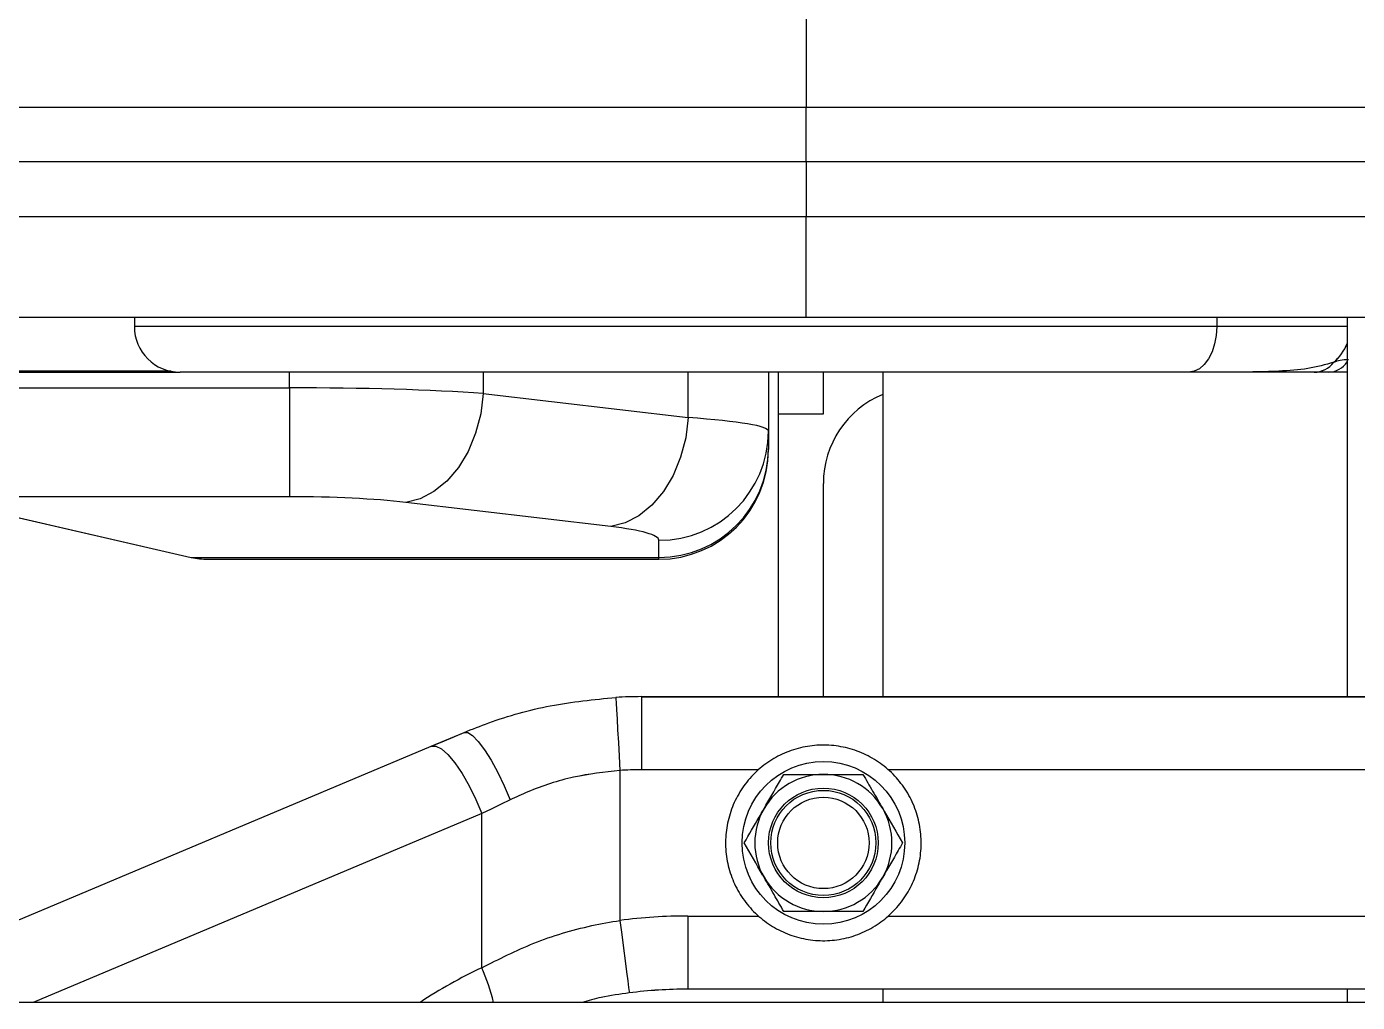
# Model space of a CAD drawing. Header units: inches. Extents: x -1851 to 6314, y -1304 to 4687.
# Drawn here: x -17.37 to -11.64, y 2433.68 to 2437.88 of the extents above; entities that cross this region are included whole.
import ezdxf

# ---------------------------------------------------------------- set-up
doc = ezdxf.new("R2010")
doc.units = ezdxf.units.IN
doc.header["$MEASUREMENT"] = 0

# ---------------------------------------------------------------- blocks, each defined once
blk = doc.blocks.new('2.4.20_7-7_Mid Plan View')
at = {"color": 7, "linetype": 'Continuous', "lineweight": 25}
for p, q in [((-9.162515842437738, -1.149999972432852), (-9.162515842437738, 1.149999979883432)), ((-9.093566143035876, 0.183755774050951), (-9.093566143035876, 0.1403801031410694)), ((-9.087566577911364, 0.07188011333346367), (-9.087566577911364, 0.1743337400257587)), ((-9.076565944671618, 0.07188011333346367), (-9.076565944671618, 0.1743337400257587)), ((-9.064566814422594, 0.1743337400257587), (-9.064566814422594, 0.07188011333346367)), ((-9.095273220062243, 0.1710000075399876), (-9.095273220062243, 0.128426406532526)), ((-9.107190334320055, 0.1681241132318974), (-9.113826953887926, 0.1391497291624546)), ((-9.107190334320055, 0.128426406532526), (-9.107190334320055, 0.1681241132318974)), ((-9.070566379547106, 0.07188011333346367), (-9.070566379547106, 0.1683944053947926)), ((-9.155654155731188, 0.1632003970444202), (-9.13449307632445, 0.1128998436033726)), ((-9.087566577911364, 0.145380113273859), (-9.088566028594958, 0.145380113273859)), ((-9.093566143035876, 0.03002115339040756), (-9.093566143035876, 0.1403801031410694)), ((-9.113826953887926, 0.1391497291624546), (-9.113826953887926, 0.08800000324845314)), ((-9.114031993865954, 0.1373486258089542), (-9.114031993865954, 0.08800000324845314)), ((-9.095273220062243, 0.128426406532526), (-9.107190334320055, 0.128426406532526)), ((-9.110449993133532, 0.09327207878232002), (-9.107811176300036, 0.1156984828412533)), ((-9.13449307632445, 0.1128998436033726), (-9.132978641509997, 0.10929961130023)), ((-9.158721172332758, 0.107378538697958), (-9.141866886138903, 0.107378538697958)), ((-9.095893108367907, 0.1072132028639317), (-9.098531925201403, 0.0847867988049984)), ((-9.137131893157946, 0.09225906804203987), (-9.153545581817614, 0.09225906804203987)), ((-9.129066669464098, 0.08991097286343575), (-9.137066089630114, 0.08991097286343575)), ((-9.129066669464098, 0.08991097286343575), (-9.129066669464098, -0.08991097286343575)), ((-9.114031993865954, 0.08800000324845314), (-9.113826953887926, 0.08800000324845314)), ((-9.113826953887926, 0.08800000324845314), (-9.11194726181029, 0.08800000324845314)), ((-9.1610662574768, -0.08481781557202339), (-9.1610662574768, 0.08481782302260399)), ((-9.153065883636462, 0.08481782302260399), (-9.1610662574768, 0.08481782302260399)), ((-9.101908885955798, 0.07600000128149986), (-9.102031909942614, 0.07600000128149986)), ((-9.10002919387816, 0.07600000128149986), (-9.101908885955798, 0.07600000128149986)), ((-9.093566143035876, 0.07600000128149986), (-9.10002919387816, 0.07600000128149986)), ((-9.093566143035876, 0.07493000105023384), (-9.129066669464098, 0.07493000105023384)), ((-9.087566577911364, 0.07188011333346367), (-9.076565944671618, 0.07188011333346367)), ((-9.087566577911364, -0.07188010588288307), (-9.087566577911364, 0.07188011333346367)), ((-9.076565944671618, -0.07188010588288307), (-9.076565944671618, 0.07188011333346367)), ((-9.070566379547106, 0.07188011333346367), (-9.076565944671618, 0.07188011333346367)), ((-9.070566379547106, -0.07188010588288307), (-9.070566379547106, 0.07188011333346367)), ((-9.070566379547106, 0.07188011333346367), (-9.064566814422594, 0.07188011333346367)), ((-9.064566814422594, 0.07188011333346367), (-9.064566814422594, -0.07188010588288307)), ((-9.053566181182848, 0.07188011333346367), (-9.064566814422594, 0.07188011333346367)), ((-9.129066669464098, 0.07000240311026573), (-9.10573216629027, 0.07000240311026573)), ((-9.1610662574768, 0.06349999830126762), (-9.162515842437738, 0.06349999830126762)), ((-9.093566143035876, 0.06349999830126762), (-9.129066669464098, 0.06349999830126762)), ((-9.093566143035876, 0.01473612803965807), (-9.093566143035876, 0.01628237031400204)), ((-9.093566143035876, 0.01270000170916319), (-9.093566143035876, 0.01473612803965807)), ((-9.092483722686755, 0.01415961422026157), (-9.092486583709704, 0.01416824385523796)), ((-9.1610662574768, 0.01270000170916319), (-9.162515842437738, 0.01270000170916319)), ((-9.087566577911364, 0.01270000170916319), (-9.129066669464098, 0.01270000170916319))]:
    blk.add_line(p, q, dxfattribs=at)
at = {"color": 8, "linetype": 'Continuous', "lineweight": 25}
for p, q in [((-9.093468868255602, 0.1413606889545918), (-9.093468868255602, 0.1834765858948231)), ((-9.141866886138903, 0.107378538697958), (-9.162515842437738, 0.1564603187143803)), ((-9.088566028594958, 0.02696575410664082), (-9.088566028594958, 0.145380113273859)), ((-9.095273220062243, 0.128426406532526), (-9.093566143035876, 0.128426406532526)), ((-9.093566143035876, 0.1072132028639317), (-9.095893108367907, 0.1072132028639317)), ((-9.137066089630114, 0.07710563018918037), (-9.137066089630114, 0.08991097286343575)), ((-9.153065883636462, 0.08481782302260399), (-9.153065883636462, 0.07710563018918037)), ((-9.098531925201403, 0.0847867988049984), (-9.093566143035876, 0.0847867988049984)), ((-9.153065883636462, 0.06289437040686607), (-9.153065883636462, -0.06289437040686607)), ((-9.137066089630114, -0.06289437040686607), (-9.137066089630114, 0.06289437040686607)), ((-9.087566577911364, 0.02696575410664082), (-9.088566028594958, 0.02696575410664082)), ((-9.088566028594958, 0.01270000170916319), (-9.088566028594958, 0.02696575410664082))]:
    blk.add_line(p, q, dxfattribs=at)
at = {"color": 7, "linetype": 'Continuous', "lineweight": 25, "flags": 128}
for points in [[(-9.095893108367907, 0.1072132028639317), (-9.098104679107653, 0.1074896864593029), (-9.100239955902087, 0.1080493740737438), (-9.102225505828844, 0.1088729463517666), (-9.103992664337145, 0.1099320016801357), (-9.105479442596423, 0.1111899949610233), (-9.106636249542223, 0.1126035340130329), (-9.107423030853258, 0.114123847335577), (-9.107811176300036, 0.1156984828412533)], [(-9.13449307632445, 0.1128998436033726), (-9.134474002838122, 0.1123974733054638), (-9.134783946990954, 0.1117797382175922), (-9.135407649993883, 0.1110740564763546), (-9.136317455291735, 0.1103117354214191), (-9.137474262237536, 0.1095266081392765), (-9.138825618743883, 0.1087535060942173), (-9.140311443328844, 0.1080267317593098), (-9.141866886138903, 0.107378538697958)], [(-9.132978641509997, 0.10929961130023), (-9.132994853973376, 0.1088939271867275), (-9.133328639984118, 0.1083719842135906), (-9.13396474075316, 0.1077562905848026), (-9.134877407073962, 0.1070733778178692), (-9.136024677276598, 0.1063527055084705), (-9.137359821319567, 0.1056253425776958), (-9.138822757720934, 0.104922641068697), (-9.14035245132445, 0.104274895042181)], [(-9.14035245132445, 0.104274895042181), (-9.140860759735094, 0.1053156442940235), (-9.141365253448473, 0.1063503511250019), (-9.141866886138903, 0.107378538697958)], [(-9.098531925201403, 0.0847867988049984), (-9.100743495941149, 0.08506328240036964), (-9.102878772735583, 0.08562296256422997), (-9.10486432266234, 0.08644654229283333), (-9.106631481170641, 0.08750559762120247), (-9.108118259429919, 0.08876359090209007), (-9.10927506637572, 0.09017712995409966), (-9.110061847686755, 0.09169744327664375), (-9.110449993133532, 0.09327207878232002)], [(-9.153545581817614, 0.09225906804203987), (-9.155093395233141, 0.09205882623791695), (-9.156582080841051, 0.09186628833413124), (-9.15795346450805, 0.0916888378560543), (-9.159156047821039, 0.09153330698609352), (-9.160142147064203, 0.09140566363930702), (-9.16087552261352, 0.09131081774830818), (-9.161327564239496, 0.0912524051964283), (-9.161479198455805, 0.09123268350958824)], [(-9.129144870758044, 0.09270631894469261), (-9.129298412322985, 0.09269772842526436), (-9.129752361297594, 0.09267227724194527), (-9.130490505218493, 0.09263094142079353), (-9.131484233856188, 0.0925753228366375), (-9.132694446563708, 0.09250754490494728), (-9.134075366973864, 0.0924302227795124), (-9.135573589324938, 0.09234632179141045), (-9.137131893157946, 0.09225906804203987)], [(-9.088566028594958, 0.02696575410664082), (-9.089541637420641, 0.02702446281909943), (-9.090480052947985, 0.02719833329319954), (-9.091344081878649, 0.02748068235814571), (-9.092102252960192, 0.02786066010594368), (-9.092724048614489, 0.02832366526126862), (-9.09318562698363, 0.02885190211236477), (-9.093469821929919, 0.02942507527768612), (-9.093566143035876, 0.03002115339040756)]]:
    blk.add_lwpolyline(points, dxfattribs=at)
at = {"color": 7, "linetype": 'Continuous', "lineweight": 25}
for radius in [0.008899999999999655, 0.006000000000000565, 0.005749999999997878, 0.005000000000000563]:
    blk.add_circle((-9.14506634621716, 0.07000000143648322), radius, dxfattribs=at)
for centre, radius, start, end in [((-9.08856634621716, 0.1403801099505699), 0.005000000000003973, 90, 180), ((-9.211066346217162, 0.08481781989948445), 0.05800000000000176, 0, 7.371212211956043), ((-9.179066346217166, 0.08991097366819645), 0.04200000000000065, 0, 3.204902050822581), ((-9.179066346217166, 0.08991097366819645), 0.05000000000000233, 0, 3.204902050822581), ((-9.211066346217162, 0.08481781989948445), 0.05000000000000052, 0, 7.371212211956043), ((-9.102032054481871, 0.08800000143645548), 0.01200000000000272, 180, 270), ((-9.10186548449703, 0.08796145405042921), 0.01196153150855239, 179.815348881368, 269.7921063981628), ((-9.09998724640116, 0.08796000999620901), 0.01196008227592441, 179.8084086062354, 269.79904667331), ((-9.14506634621716, 0.07000000143648322), 0.0106999999999985, 99.37499999998984, 110.625000000002), ((-9.14506634621716, 0.07000000143648322), 0.01070000000000227, 88.12499999999908, 99.37499999998984), ((-9.14506634621716, 0.07000000143648322), 0.01070000000000227, 76.8749999999935, 88.12499999999908), ((-9.14506634621716, 0.07000000143648322), 0.01069999999999923, 65.62499999998042, 76.8749999999935), ((-9.14506634621716, 0.07000000143648322), 0.01070000000000189, 121.8749999999875, 133.1249999999955), ((-9.14506634621716, 0.07000000143648322), 0.01070000000000189, 110.625000000002, 121.8749999999875), ((-9.14506634621716, 0.07000000143648322), 0.01069999999999959, 54.37499999999593, 65.62499999998042), ((-9.14506634621716, 0.07000000143648322), 0.01070000000000111, 43.1250000000015, 54.37499999999593), ((-9.14506634621716, 0.07000000143648322), 0.01069999999999994, 133.1249999999955, 144.3750000000033), ((-9.14506634621716, 0.07000000143648322), 0.007499999999999754, 60.00000000001118, 119.9999999999888), ((-9.14506634621716, 0.07000000143648322), 0.01070000000000134, 31.8750000000023, 43.1250000000015), ((-9.14506634621716, 0.07000000143648322), 0.01070000000000008, 144.3750000000033, 155.6249999999956), ((-9.14506634621716, 0.07000000143648322), 0.007499999999999992, 119.9999999999888, 180), ((-9.14506634621716, 0.07000000143648322), 0.007500000000003402, 0, 60.00000000001118), ((-9.14506634621716, 0.07000000143648322), 0.01070000000000008, 155.6249999999956, 166.8749999999881), ((-9.14506634621716, 0.07000000143648322), 0.01070000000000134, 20.62500000000945, 31.8750000000023), ((-9.14506634621716, 0.07000000143648322), 0.01069999999999911, 9.37500000001131, 20.62500000000945), ((-9.14506634621716, 0.07000000143648322), 0.01069999999999938, 166.8749999999881, 178.124999999997), ((-9.14506634621716, 0.07000000143648322), 0.01070000000000057, 358.124999999997, 9.37500000001131), ((-9.14506634621716, 0.07000000143648322), 0.01069999999999886, 178.124999999997, 189.3749999999965), ((-9.14506634621716, 0.07000000143648322), 0.007499999999999992, 180, 240.0000000000111), ((-9.14506634621716, 0.07000000143648322), 0.007500000000003402, 299.9999999999888, 0), ((-9.105732054481773, 0.05946140143646517), 0.01054100000000288, 22.52785427867457, 90), ((-9.14506634621716, 0.07000000143648322), 0.01070000000000192, 346.8750000000023, 358.124999999997), ((-9.14506634621716, 0.07000000143648322), 0.0106999999999985, 189.3749999999965, 200.6249999999938), ((-9.14506634621716, 0.07000000143648322), 0.01070000000000192, 335.6249999999964, 346.8750000000023), ((-9.14506634621716, 0.07000000143648322), 0.01069999999999989, 200.6249999999938, 211.8750000000032), ((-9.14506634621716, 0.07000000143648322), 0.01070000000000164, 324.3749999999872, 335.6249999999964), ((-9.14506634621716, 0.07000000143648322), 0.01069999999999989, 211.8750000000032, 223.1249999999957), ((-9.14506634621716, 0.07000000143648322), 0.01069999999999877, 223.1249999999957, 234.3750000000088), ((-9.14506634621716, 0.07000000143648322), 0.007499999999999754, 240.0000000000111, 299.9999999999888), ((-9.14506634621716, 0.07000000143648322), 0.01070000000000243, 313.1249999999882, 324.3749999999872), ((-9.14506634621716, 0.07000000143648322), 0.01070000000000093, 234.3750000000088, 245.6250000000063), ((-9.14506634621716, 0.07000000143648322), 0.01070000000000243, 301.8750000000076, 313.1249999999882), ((-9.14506634621716, 0.07000000143648322), 0.01070000000000093, 245.6250000000063, 256.8750000000036), ((-9.14506634621716, 0.07000000143648322), 0.01070000000000215, 279.3749999999969, 290.6250000000056), ((-9.14506634621716, 0.07000000143648322), 0.01070000000000071, 290.6250000000056, 301.8750000000076), ((-9.14506634621716, 0.07000000143648322), 0.01069999999999881, 256.8750000000036, 268.1250000000092), ((-9.14506634621716, 0.07000000143648322), 0.01070000000000215, 268.1250000000092, 279.3749999999969), ((-9.090887052427956, 0.01631762971260287), 0.002679246141204405, 180.6173693927648, 233.3440919958136), ((-9.090886494755178, 0.01631140907394979), 0.002679805619414707, 180.6208774767031, 233.4143489787159)]:
    blk.add_arc(centre, radius, start, end, dxfattribs=at)
at = {"color": 8, "linetype": 'Continuous', "lineweight": 25}
for centre, radius, start, end in [((-9.211066346217162, 0.08239870354512391), 0.05800000000000094, 25.51115838970057, 33.16642378416311), ((-9.167500802235235, 0.1269663349432335), 0.02146540619160795, 283.4285299491359, 294.1428472533127), ((-9.091064977812717, 0.01479714326563908), 0.002501909337156455, 181.3974373519795, 236.9522573559043), ((-9.088662055518252, 0.0173765419445715), 0.004992012872299346, 219.9924201371871, 249.5216613804707), ((-9.088662147700486, 0.01737072528479189), 0.004991559840813704, 220.0389436381912, 249.3454688879477)]:
    blk.add_arc(centre, radius, start, end, dxfattribs=at)
at = {"color": 7, "linetype": 'Continuous', "lineweight": 25}
for centre, major_axis, ratio, start_param, end_param in [((-9.08403205448187, 0.1373486252896896), (0.02999999999999656, 0), 0.5137614678898801, 3.024467733893465, 3.141592653589793), ((-9.109308642903688, 0.1284264083076607), (0, 0.01800000000000066), 0.1176634578614684, 3.926990816987552, 4.712388980384691), ((-9.097390858332435, 0.1284264083076607), (0, 0.02999999999999997), 0.07059807471688373, 3.926990816986486, 4.712388980384691), ((-9.111947411483559, 0.1060000014364846), (0, 0.01800000000000066), 0.1176634578614684, 3.141592653589792, 3.926990816986414), ((-9.100029626912306, 0.1060000014364846), (0, 0.02999999999999997), 0.07059807471682689, 3.141592653589791, 3.92699081698681)]:
    blk.add_ellipse(centre, major_axis=major_axis, ratio=ratio, start_param=start_param, end_param=end_param, dxfattribs=at)
for points, knots in [([(-9.132978641509997, 0.10929961130023), (-9.132622652697481, 0.1084074384393432), (-9.131410731241868, 0.1053701423384155), (-9.129850891085706, 0.0998535323468559), (-9.129382274615, 0.09510961522619255), (-9.129144870758044, 0.09270631894469261)], [0, 0, 0, 0, 0.1702665490060312, 0.5796521594505947, 1, 1, 1, 1]), ([(-9.158721172332758, 0.107378538697958), (-9.157778769760395, 0.105507761096078), (-9.155865476182054, 0.1017096530717652), (-9.154282052010121, 0.0965068337374646), (-9.15372408442133, 0.09328862394843895), (-9.153545581817614, 0.09225906804203987)], [0, 0, 0, 0, 0.3976371209842992, 0.8072946449898859, 1, 1, 1, 1]), ([(-9.137131893157946, 0.09225906804203987), (-9.13732553971479, 0.09395916494051448), (-9.137719952704398, 0.09742186684081844), (-9.139028281797504, 0.1014137555366403), (-9.140053923712362, 0.1036298649859475), (-9.14035245132445, 0.104274895042181)], [0, 0, 0, 0, 0.4061032984085962, 0.8271379498200944, 1, 1, 1, 1]), ([(-9.161479198455805, 0.09123268350958824), (-9.161617064461392, 0.09226800735646634), (-9.16185048216651, 0.09402088991336655), (-9.162322583417858, 0.09569946147138353), (-9.162515842437738, 0.09638660028576851)], [0, 0, 0, 0, 0.5906407379034817, 0.9999999999999999, 0.9999999999999999, 0.9999999999999999, 0.9999999999999999]), ([(-9.148816310882555, 0.07649518921971321), (-9.148727258197422, 0.07654652838530751), (-9.147460486532612, 0.0772768264126853), (-9.146219867924852, 0.07799373901639228), (-9.145066463470446, 0.0786602534353733)], [0, 0, 0, 0, 0.07029892411302537, 0.9999999999999999, 0.9999999999999999, 0.9999999999999999, 0.9999999999999999]), ([(-9.145066463470446, 0.0786602534353733), (-9.144131328324523, 0.07812054202904051), (-9.142894736387472, 0.07740684542986287), (-9.141625926863458, 0.07667387338665321), (-9.141316616058337, 0.07649518921971321)], [0, 0, 0, 0, 0.7562196694904899, 1, 1, 1, 1]), ([(-9.152566158294665, 0.07433012500405312), (-9.151957311742006, 0.07468176879402222), (-9.150728283813148, 0.07539160288445146), (-9.149457541704894, 0.07612507227821652), (-9.148816310882555, 0.07649518921971321)], [0, 0, 0, 0, 0.4953887038367636, 1, 1, 1, 1]), ([(-9.141316616058337, 0.07649518921971321), (-9.140334232894372, 0.07592797216187819), (-9.139064546425725, 0.07519486938736009), (-9.137843145866615, 0.07448969183184317), (-9.137566768646227, 0.07433012500405312)], [0, 0, 0, 0, 0.7737210628181763, 1, 1, 1, 1]), ([(-9.152566158294665, 0.07000000402331352), (-9.152566158294665, 0.07010268398957464), (-9.152566158294672, 0.07156492844640638), (-9.152566158294672, 0.07299783670271154), (-9.152566158294665, 0.07433012500405312)], [0, 0, 0, 0, 0.07022079364668118, 1, 1, 1, 1]), ([(-9.137566768646227, 0.07433012500405312), (-9.137566768646227, 0.07362689692470781), (-9.137566768646227, 0.0722075573490315), (-9.137566768646227, 0.07074029460454767), (-9.137566768646227, 0.07000000402331352)], [0, 0, 0, 0, 0.4954614747552007, 1, 1, 1, 1]), ([(-9.152566158294665, 0.06566987559199333), (-9.152566158294665, 0.06637310367381133), (-9.152566158294665, 0.06779244565353792), (-9.152566158294665, 0.06925971093386352), (-9.152566158294665, 0.07000000402331352)], [0, 0, 0, 0, 0.495460637294494, 1, 1, 1, 1]), ([(-9.137566768646227, 0.07000000402331352), (-9.137566768646227, 0.0698973240573082), (-9.137566768646234, 0.06843507715299779), (-9.137566768646234, 0.0670021663913758), (-9.137566768646227, 0.06566987559199333)], [0, 0, 0, 0, 0.07022067593795363, 1, 1, 1, 1]), ([(-9.148816310882555, 0.06350481137633324), (-9.14912595377039, 0.06368347413646802), (-9.150395151046876, 0.06441579610313397), (-9.151631464867396, 0.06512995115983244), (-9.152566158294665, 0.06566987559199333)], [0, 0, 0, 0, 0.2439675010099768, 0.9999999999999999, 0.9999999999999999, 0.9999999999999999, 0.9999999999999999]), ([(-9.137566768646227, 0.06566987559199333), (-9.138175615723124, 0.06531823520202806), (-9.139404646783905, 0.06460840677732449), (-9.140675385756271, 0.06387493176569592), (-9.141316616058337, 0.06350481137633324)], [0, 0, 0, 0, 0.4953878679938091, 1, 1, 1, 1]), ([(-9.145066463470446, 0.06133974716067314), (-9.145342840768247, 0.06149931260981134), (-9.146564243898116, 0.0622044853593593), (-9.147833928578205, 0.06293759145000877), (-9.148816310882555, 0.06350481137633324)], [0, 0, 0, 0, 0.2262785242967034, 0.9999999999999999, 0.9999999999999999, 0.9999999999999999, 0.9999999999999999]), ([(-9.141316616058337, 0.06350481137633324), (-9.141405347609794, 0.06345346715531264), (-9.142670938395977, 0.06272113720086736), (-9.143912214342823, 0.06200534998228591), (-9.145066463470446, 0.06133974716067314)], [0, 0, 0, 0, 0.07011077547901916, 1, 1, 1, 1]), ([(-9.092486583709704, 0.01416824385523796), (-9.092741922442126, 0.01508733018559383), (-9.093255963931295, 0.01693761158026064), (-9.093499489854164, 0.02048511479623016), (-9.09357469027653, 0.02476255886264767), (-9.093569001739848, 0.02826236763760903), (-9.093566143035876, 0.03002115339040756)], [0, 0, 0, 0, 0.2119843694069155, 0.4267615801947123, 0.711926099244143, 1, 1, 1, 1]), ([(-9.093566143035876, 0.01628876104950905), (-9.093566143035876, 0.01664448887223102), (-9.093566143035876, 0.01770695879548612), (-9.093566143035876, 0.0195311480880207), (-9.093566143035876, 0.02164387114740407), (-9.093566143035876, 0.02329281129311767), (-9.093566143035869, 0.02455219881733228), (-9.093566143035876, 0.02557241888317208), (-9.093566143035876, 0.02639422426420879), (-9.093566143035876, 0.02712214393554291), (-9.093566143035876, 0.02770276186481624), (-9.093566143035876, 0.02816414493997854), (-9.093566143035876, 0.02854432205134572), (-9.093566143035876, 0.02895307857158969), (-9.093566143035876, 0.02928269543511419), (-9.093566143035876, 0.02957607457381073), (-9.093566143035876, 0.0297727477448575), (-9.093566143035876, 0.02992166289195097), (-9.093566143035876, 0.03002115339040756)], [0, 0, 0, 0, 0.1149251577099247, 0.3432526659312513, 0.4917156051741997, 0.6032327118532559, 0.68951153052929, 0.7397803402051286, 0.7962021324550386, 0.8403873490243781, 0.8698812592847006, 0.8981042146460352, 0.9202096432870333, 0.9348893057081883, 0.9673877284798613, 0.9755108415703092, 0.9836387457802866, 1, 1, 1, 1]), ([(-9.092200481414782, 0.01255736965686083), (-9.092213995829379, 0.0128557577901347), (-9.092237713278156, 0.0133794212619307), (-9.092409724848697, 0.01392493786167392), (-9.092483722686755, 0.01415961422026157)], [0, 0, 0, 0, 0.5698089504762485, 1, 1, 1, 1])]:
    blk.add_open_spline(points, degree=3, knots=knots, dxfattribs=at)
blk = doc.blocks.new('2.4.20_9_Plan View')
at = {"color": 7, "linetype": 'Continuous', "lineweight": 25}
for p, q in [((34.0797968378448, -9.237055564881302e-14), (34.0797968378448, 7.545931843557263)), ((34.30600820520395, 4.375839203293921), (34.30600820520395, 4.233530567145941)), ((34.32569338287348, 4.00879306058556), (34.32569338287348, 4.344927017182705)), ((34.36178313600534, 4.00879306058556), (34.36178313600534, 4.344927017182705)), ((34.40115192691798, 4.344927017182705), (34.40115192691798, 4.00879306058556)), ((34.30040912303919, 4.333989574294087), (34.30040912303919, 4.194312401164765)), ((34.26130941347117, 4.324554225212331), (34.23953729095453, 4.229493906981943)), ((34.26130941347117, 4.194312401164765), (34.26130941347117, 4.324554225212331)), ((34.38146831367487, 4.00879306058556), (34.38146831367487, 4.325441010552048)), ((34.10230893405908, 4.308400300195814), (34.17173348539346, 4.143372232444285)), ((34.32569338287348, 4.249934800390001), (34.3224127806663, 4.249934800390001)), ((34.30600820520395, 3.871460510445978), (34.30600820520395, 4.233530567145941)), ((34.23953729095453, 4.229493906981943), (34.23953729095453, 4.061679840214254)), ((34.2388630231666, 4.223584775055649), (34.2388630231666, 4.061679840214254)), ((34.30040912303919, 4.194312401164765), (34.26130941347117, 4.194312401164765)), ((34.25061655887598, 4.07897667650878), (34.25927409469598, 4.152554120001497)), ((34.09224497888559, 4.125257714458407), (34.14754119520181, 4.125257714458407)), ((34.298373804264, 4.124715274040696), (34.28971626844402, 4.051137830547987)), ((34.16307594957345, 4.075653150351641), (34.10922526327127, 4.075653150351641)), ((34.18953822250363, 4.067949425765867), (34.1632918404197, 4.067949425765867)), ((34.18953822250363, 4.067949425765867), (34.18953822250363, 3.477982393347318)), ((34.2388630231666, 4.061679840214254), (34.23953729095453, 4.061679840214254)), ((34.23953729095453, 4.061679840214254), (34.2457026954841, 4.061679840214254)), ((34.1107975118255, 4.051239616042075), (34.08455112974161, 4.051239616042075)), ((34.08455112974161, 3.49469222751528), (34.08455112974161, 4.051239616042075)), ((34.27863856494898, 4.022309753760993), (34.27823337850565, 4.022309753760993)), ((34.28480396947855, 4.022309753760993), (34.27863856494898, 4.022309753760993)), ((34.30600820520395, 4.022309753760993), (34.28480396947855, 4.022309753760993)), ((34.29100692024227, 4.018799254202243), (34.29100692024227, 4.00263259377688)), ((34.30600820520395, 4.018799254202243), (34.29100692024227, 4.018799254202243)), ((34.32569338287348, 4.00879306058556), (34.36178313600534, 4.00879306058556)), ((34.32569338287348, 3.537138782971795), (34.32569338287348, 4.00879306058556)), ((34.36178313600534, 3.537138782971795), (34.36178313600534, 4.00879306058556)), ((34.38146831367487, 4.00879306058556), (34.36178313600534, 4.00879306058556)), ((34.38146831367487, 4.00879306058556), (34.40115192691798, 4.00879306058556)), ((34.38146831367487, 3.537138782971795), (34.38146831367487, 4.00879306058556)), ((34.43724168004984, 4.00879306058556), (34.40115192691798, 4.00879306058556)), ((34.40115192691798, 4.00879306058556), (34.40115192691798, 3.537138782971795)), ((34.29100692024227, 4.00263259377688), (34.30600820520395, 4.00263259377688)), ((34.08455112974161, 3.981299243983329), (34.0797968378448, 3.981299243983329)), ((34.30600820520395, 3.981299243983329), (34.18953822250363, 3.981299243983329)), ((34.30600820520395, 3.821312787874227), (34.30600820520395, 3.826385761377587)), ((34.30600820520395, 3.814632583164084), (34.30600820520395, 3.821312787874227)), ((34.30956101760859, 3.819421338274999), (34.30955163105006, 3.819449650726618)), ((34.08455112974161, 3.814632583164084), (34.0797968378448, 3.814632583164084)), ((34.32569338287348, 3.814632583164084), (34.18953822250363, 3.814632583164084))]:
    blk.add_line(p, q, dxfattribs=at)
at = {"color": 8, "linetype": 'Continuous', "lineweight": 25}
for p, q in [((34.30632734819406, 4.236747712306382), (34.30632734819406, 4.374923231623768)), ((34.14754119520181, 4.125257714458407), (34.0797968378448, 4.286287181607484)), ((34.3224127806663, 3.861436234259827), (34.3224127806663, 4.249934800390001)), ((34.30040912303919, 4.194312401164765), (34.30600820520395, 4.194312401164765)), ((34.30600820520395, 4.124715274040696), (34.298373804264, 4.124715274040696)), ((34.1632918404197, 4.025937145306465), (34.1632918404197, 4.067949425765867)), ((34.1107975118255, 4.051239616042075), (34.1107975118255, 4.025937145306465)), ((34.28971626844402, 4.051137830547987), (34.30600820520395, 4.051137830547987)), ((34.1107975118255, 3.979312275762261), (34.1107975118255, 3.566619543350932)), ((34.1632918404197, 3.566619543350932), (34.1632918404197, 3.979312275762261)), ((34.32569338287348, 3.861436234259827), (34.3224127806663, 3.861436234259827)), ((34.3224127806663, 3.814632583164084), (34.3224127806663, 3.861436234259827))]:
    blk.add_line(p, q, dxfattribs=at)
at = {"color": 7, "linetype": 'Continuous', "lineweight": 25, "flags": 128}
for points in [[(34.298373804264, 4.124715274040696), (34.29111799451822, 4.125622372479732), (34.28411249299997, 4.127458617992701), (34.27759822137827, 4.130160626865326), (34.27180202148432, 4.13363521794885), (34.26692257547373, 4.137762492624518), (34.26312727697366, 4.142400088087918), (34.26054753780362, 4.147387992849048), (34.25927409469598, 4.152554120001497)], [(34.17173348539346, 4.143372232444285), (34.17179606245035, 4.141724035876095), (34.17078074970239, 4.139697345890404), (34.16873447994226, 4.137382117006482), (34.16574798990244, 4.134881063596602), (34.1619542558288, 4.132305186604263), (34.15752067134851, 4.129768762490748), (34.15264435419077, 4.127384332181812), (34.14754119520181, 4.125257714458407)], [(34.17173348539346, 4.143372232444285), (34.17337926198954, 4.139459161967636), (34.17503598957059, 4.135521280665692), (34.17670366813654, 4.131560446294841)], [(34.17670366813654, 4.131560446294841), (34.17664891321176, 4.130229461627899), (34.17555381471628, 4.128517050243914), (34.17346686986917, 4.126497057958836), (34.17047412212366, 4.124256530436575), (34.16670854772562, 4.121892119897005), (34.16232971817011, 4.119505758499201), (34.15752849348063, 4.11720030728042), (34.15250981351846, 4.115075156206785)], [(34.15250981351846, 4.115075156206785), (34.15084369937891, 4.118489687982198), (34.14918697179789, 4.121884395541549), (34.14754119520181, 4.125257714458407)], [(34.10922526327127, 4.075653150351641), (34.10414713510508, 4.074996189031005), (34.09926456024164, 4.074364502974746), (34.09476370542521, 4.07378231634825), (34.09081978641504, 4.073272044448849), (34.08758298814767, 4.072853267050981), (34.08517690031046, 4.072542092857958), (34.08369538848871, 4.072350450621244), (34.08319633646005, 4.072285746922191)], [(34.18928165657037, 4.077120509003102), (34.18877791126245, 4.077092324883338), (34.18728701288218, 4.077008823623061), (34.18486528078073, 4.076873207407594), (34.18160658054349, 4.076690731731951), (34.1776345018577, 4.076468363182542), (34.17310392293925, 4.076214681660531), (34.16818849512094, 4.075939415942727), (34.16307594957345, 4.075653150351641)], [(34.28971626844402, 4.051137830547987), (34.28246045869821, 4.052044928987023), (34.27545495717996, 4.053881150055823), (34.26894068555826, 4.056583183372616), (34.26314448566431, 4.060057774456141), (34.25826503965372, 4.064185049131808), (34.25446974115368, 4.068822644595201), (34.25189000198358, 4.073810549356338), (34.25061655887598, 4.07897667650878)], [(34.3224127806663, 3.861436234259827), (34.31921196420663, 3.861628848152009), (34.31613473743433, 3.862199289358259), (34.31329843233102, 3.863125631464492), (34.31081255874631, 3.864372277658582), (34.30877254669184, 3.865891323492377), (34.3072566174888, 3.86762438408293), (34.30632265491479, 3.869504873530637), (34.30600820520395, 3.871460510445978)]]:
    blk.add_lwpolyline(points, dxfattribs=at)
at = {"color": 7, "linetype": 'Continuous', "lineweight": 25}
for radius in [0.02919947599998768, 0.01968503999999906, 0.01886482999998465, 0.01640419999998506]:
    blk.add_circle((34.13704496100783, 4.002624714269466), radius, dxfattribs=at)
for centre, radius, start, end in [((34.32241242100785, 4.233530589486826), 0.01640419999999625, 90, 180), ((33.92050952100786, 4.051239605795622), 0.1902887199999972, 0, 7.37121221195603), ((34.02549640100786, 4.067949428406159), 0.1377952800000133, 0, 3.204902050822587), ((34.02549640100786, 4.067949428406159), 0.1640420000000073, 0, 3.204902050822587), ((33.92050952100786, 4.051239605795622), 0.1640419999999849, 0, 7.37121221195603), ((34.27823358670466, 4.061679834269377), 0.0393700800000089, 180, 270), ((34.27878095819096, 4.061553366463407), 0.03924387103450715, 179.8153488813541, 269.7921063981693), ((34.28494299526221, 4.061550021997483), 0.03924051451555534, 179.8104497460614, 269.7970055334425), ((34.13704496100783, 4.002624714269466), 0.03510498799999327, 99.3749999999734, 110.6249999999945), ((34.13704496100783, 4.002624714269466), 0.03510498800000782, 88.12499999997993, 99.3749999999734), ((34.13704496100783, 4.002624714269466), 0.03510498800000782, 76.87499999996595, 88.12499999997993), ((34.13704496100783, 4.002624714269466), 0.0351049880000005, 65.62499999997277, 76.87499999996595), ((34.13704496100783, 4.002624714269466), 0.03510498799999733, 121.8749999999646, 133.1249999999762), ((34.13704496100783, 4.002624714269466), 0.03510498799999733, 110.6249999999945, 121.8749999999646), ((34.13704496100783, 4.002624714269466), 0.03510498800000843, 54.37499999997231, 65.62499999997277), ((34.13704496100783, 4.002624714269466), 0.03510498799998833, 133.1249999999762, 144.3749999999993), ((34.13704496100783, 4.002624714269466), 0.02460630000001318, 59.99999999995538, 119.9999999999501), ((34.13704496100783, 4.002624714269466), 0.03510498800001179, 43.12499999999574, 54.37499999997231), ((34.13704496100783, 4.002624714269466), 0.0351049879999863, 144.3749999999993, 155.6249999999822), ((34.13704496100783, 4.002624714269466), 0.0246062999999908, 119.9999999999501, 180), ((34.13704496100783, 4.002624714269466), 0.02460630000002235, 0, 59.99999999995538), ((34.13704496100783, 4.002624714269466), 0.03510498800001179, 31.87500000000037, 43.12499999999574), ((34.13704496100783, 4.002624714269466), 0.03510498800001281, 20.62499999999551, 31.87500000000037), ((34.13704496100783, 4.002624714269466), 0.03510498800000885, 155.6249999999822, 166.8749999999881), ((34.13704496100783, 4.002624714269466), 0.03510498800001281, 9.375000000011326, 20.62499999999551), ((34.13704496100783, 4.002624714269466), 0.03510498800000885, 166.8749999999881, 178.124999999997), ((34.13704496100783, 4.002624714269466), 0.03510498800000746, 358.124999999997, 9.375000000011326), ((34.13704496100783, 4.002624714269466), 0.03510498799999509, 178.124999999997, 189.3749999999965), ((34.13704496100783, 4.002624714269466), 0.0246062999999908, 180, 240.0000000000513), ((34.13704496100783, 4.002624714269466), 0.02460630000002235, 300.000000000046, 0), ((34.13704496100783, 4.002624714269466), 0.03510498800000746, 346.8750000000023, 358.124999999997), ((34.13704496100783, 4.002624714269466), 0.03510498799999509, 189.3749999999965, 200.6249999999946), ((34.13704496100783, 4.002624714269466), 0.03510498800000632, 335.6249999999964, 346.8750000000023), ((34.13704496100783, 4.002624714269466), 0.03510498799999014, 200.6249999999946, 211.8750000000175), ((34.13704496100783, 4.002624714269466), 0.03510498799999014, 211.8750000000175, 223.1250000000012), ((34.13704496100783, 4.002624714269466), 0.035104988000011, 324.3750000000022, 335.6249999999964), ((34.13704496100783, 4.002624714269466), 0.02460630000001318, 240.0000000000513, 300.000000000046), ((34.13704496100783, 4.002624714269466), 0.03510498800001179, 313.1249999999927, 324.3750000000022), ((34.13704496100783, 4.002624714269466), 0.03510498799998781, 223.1250000000012, 234.3750000000366), ((34.13704496100783, 4.002624714269466), 0.03510498800001179, 301.8750000000372, 313.1249999999927), ((34.13704496100783, 4.002624714269466), 0.03510498799999151, 234.3750000000366, 245.6250000000472), ((34.13704496100783, 4.002624714269466), 0.03510498799999151, 245.6250000000472, 256.8750000000397), ((34.13704496100783, 4.002624714269466), 0.03510498800000796, 279.3750000000051, 290.6250000000247), ((34.13704496100783, 4.002624714269466), 0.03510498800001146, 290.6250000000247, 301.8750000000372), ((34.13704496100783, 4.002624714269466), 0.0351049879999959, 256.8750000000397, 268.1250000000178), ((34.13704496100783, 4.002624714269466), 0.03510498800000796, 268.1250000000178, 279.3750000000051), ((34.31479251981408, 3.826499895276037), 0.008784808662923686, 180.6076593649872, 233.3742642072773), ((34.31480008522018, 3.826482405105935), 0.008792411172719, 180.6297918909346, 233.4258617629108)]:
    blk.add_arc(centre, radius, start, end, dxfattribs=at)
at = {"color": 8, "linetype": 'Continuous', "lineweight": 25}
for centre, radius, start, end in [((33.92050952100786, 4.04330287209558), 0.1902887200000081, 25.51115838968701, 33.16642378417865), ((34.06328999111503, 4.189958280013073), 0.07088409200861867, 283.4661564564287, 294.1096112959478), ((34.31421904453602, 3.821515713931461), 0.008213346548252252, 181.4157432395716, 236.9339514683015), ((34.3220854176723, 3.829954064127776), 0.01635354726028922, 219.9659620236368, 249.5357255188329), ((34.32210009198852, 3.829956142907143), 0.01637713329443628, 220.0355691352215, 249.336336176008)]:
    blk.add_arc(centre, radius, start, end, dxfattribs=at)
at = {"color": 7, "linetype": 'Continuous', "lineweight": 25}
for centre, major_axis, ratio, start_param, end_param in [((34.33728870670465, 4.223584773352023), (0.09842520000002228, 0), 0.5137614678897049, 3.024467733893438, 3.141592653589793), ((34.25436026434681, 4.194312406988701), (0, 0.05905512000000216), 0.1176634578613737, 3.926990816988523, 4.712388980384691), ((34.29346060867957, 4.194312406988701), (0, 0.0984251999999999), 0.07059807471682689, 3.92699081698632, 4.712388980384691), ((34.24570288683924, 4.120734954269473), (0, 0.05905512000000216), 0.1176634578613737, 3.141592653589792, 3.926990816986247), ((34.28480323117198, 4.120734954269473), (0, 0.0984251999999999), 0.07059807471682689, 3.141592653589791, 3.926990816988517)]:
    blk.add_ellipse(centre, major_axis=major_axis, ratio=ratio, start_param=start_param, end_param=end_param, dxfattribs=at)
for points, knots in [([(34.17670366813654, 4.131560446294841), (34.1778716104722, 4.128633369885932), (34.1818477308606, 4.118668487346163), (34.1869653168386, 4.100569372621457), (34.18850277250034, 4.085005339575297), (34.18928165657037, 4.077120509003102)], [0, 0, 0, 0, 0.1702665490060312, 0.5796521594505947, 1, 1, 1, 1]), ([(34.09224497888559, 4.125257714458407), (34.09533766597917, 4.119120099777554), (34.10161636784242, 4.106659656297047), (34.10680881016343, 4.089589165069313), (34.10863956710557, 4.079030940038038), (34.10922526327127, 4.075653150351641)], [0, 0, 0, 0, 0.3976477867552479, 0.8072953467586018, 1, 1, 1, 1]), ([(34.16307594957345, 4.075653150351641), (34.16244118440477, 4.081230874253819), (34.16114830649049, 4.092591478774501), (34.15685659153164, 4.105688803510944), (34.15348982078893, 4.112958946486195), (34.15250981351846, 4.115075156206785)], [0, 0, 0, 0, 0.4060938689969794, 0.8271244552105712, 1, 1, 1, 1]), ([(34.08319633646005, 4.072285746922191), (34.0827438138095, 4.075682426334204), (34.08197767554491, 4.08143313531334), (34.08043026437646, 4.086940504028412), (34.0797968378448, 4.089194923238153)], [0, 0, 0, 0, 0.5906540261889641, 1, 1, 1, 1]), ([(34.12474124452585, 4.023934386156199), (34.12503341174997, 4.024102822321638), (34.12918986752305, 4.026499044123362), (34.13326073856364, 4.028850991795913), (34.13704545833582, 4.031037615437505)], [0, 0, 0, 0, 0.07029239334031966, 1, 1, 1, 1]), ([(34.13704545833582, 4.031037615437505), (34.14011276239414, 4.029266559053262), (34.14416936632088, 4.026924282531013), (34.14833276371124, 4.02452058522185), (34.14934810771936, 4.023934386156199)], [0, 0, 0, 0, 0.756126088157656, 1, 1, 1, 1]), ([(34.11243859514231, 4.016831156874893), (34.11443671008712, 4.017984733813819), (34.11846938442937, 4.020312928262946), (34.12263806662862, 4.022719982441856), (34.12474124452585, 4.023934386156199)], [0, 0, 0, 0, 0.4954813543670999, 1, 1, 1, 1]), ([(34.14934810771936, 4.023934386156199), (34.15257114969904, 4.022073437744176), (34.15673678785279, 4.019668244837419), (34.16074400766317, 4.01735467010618), (34.1616507571029, 4.016831156874893)], [0, 0, 0, 0, 0.7737210628181763, 1, 1, 1, 1]), ([(34.11243859514231, 4.002624722756444), (34.11243859514231, 4.002961599296952), (34.11243859514235, 4.007758989400706), (34.11243859514231, 4.012460132124318), (34.11243859514231, 4.016831156874893)], [0, 0, 0, 0, 0.07022079364668118, 1, 1, 1, 1]), ([(34.1616507571029, 4.016831156874893), (34.1616507571029, 4.014523978063053), (34.1616507571029, 4.009867352009593), (34.1616507571029, 4.005053497706982), (34.1616507571029, 4.002624722756444)], [0, 0, 0, 0, 0.4954614747552007, 1, 1, 1, 1]), ([(34.11243859514231, 3.988418264193832), (34.11243859514231, 3.99072544301378), (34.11243859514231, 3.995382076954549), (34.11243859514231, 4.000195939576855), (34.11243859514231, 4.002624722756444)], [0, 0, 0, 0, 0.495460637294494, 1, 1, 1, 1]), ([(34.1616507571029, 4.002624722756444), (34.1616507571029, 4.002287846216774), (34.16165075710293, 3.997490448083241), (34.1616507571029, 3.992789297140078), (34.1616507571029, 3.988418264193832)], [0, 0, 0, 0, 0.07022067593795363, 1, 1, 1, 1]), ([(34.12474124452585, 3.981315034912527), (34.1237259005177, 3.981901233978171), (34.11956250312737, 3.98430493128734), (34.11550589920063, 3.98664720780959), (34.11243859514231, 3.988418264193832)], [0, 0, 0, 0, 0.243873911842344, 1, 1, 1, 1]), ([(34.1616507571029, 3.988418264193832), (34.15965264043773, 3.987264698410613), (34.15561995582048, 3.9849365225488), (34.15145128391008, 3.982529449938013), (34.14934810771936, 3.981315034912527)], [0, 0, 0, 0, 0.4954805185201265, 1, 1, 1, 1]), ([(34.13704545833582, 3.974211805631221), (34.13613871289762, 3.974735321842964), (34.13213112923312, 3.977049130029926), (34.1279648625581, 3.979454160426876), (34.12474124452585, 3.981315034912527)], [0, 0, 0, 0, 0.2262573945139442, 1, 1, 1, 1]), ([(34.14934810771936, 3.981315034912527), (34.14905646690642, 3.981146591017655), (34.14490232521663, 3.978747270431818), (34.14083097764322, 3.976397039240346), (34.13704545833582, 3.974211805631221)], [0, 0, 0, 0, 0.0702048304376848, 1, 1, 1, 1]), ([(34.30955163105006, 3.819449650726618), (34.30871328248284, 3.822465014407435), (34.3070255512026, 3.828535429273501), (34.30622654379093, 3.840174294877812), (34.30598265977451, 3.854207913002647), (34.30599966129458, 3.865690216812418), (34.30600820520395, 3.871460510445978)], [0, 0, 0, 0, 0.2119865739987124, 0.4267632652083191, 0.7119267756683622, 1, 1, 1, 1]), ([(34.30600820520395, 3.826406728358265), (34.30600820520395, 3.827573814428163), (34.30600820520395, 3.831059608251181), (34.30600820520395, 3.837044481449695), (34.30600820520395, 3.843975987771849), (34.30600820520395, 3.849385896559511), (34.30600820520395, 3.853517745524449), (34.30600820520395, 3.856864924325265), (34.30600820520395, 3.859561136291582), (34.30600820520395, 3.861949324266085), (34.30600820520395, 3.863854238793159), (34.30600820520395, 3.865367962841475), (34.30600820520395, 3.866615263115534), (34.30600820520395, 3.867956327857414), (34.30600820520395, 3.869037748047937), (34.30600820520395, 3.87000027806134), (34.30600820520395, 3.870645531267833), (34.30600820520395, 3.871134098039022), (34.30600820520395, 3.871460510445978)], [0, 0, 0, 0, 0.1149251577099247, 0.3432526659312513, 0.4917156051741997, 0.6032327118532559, 0.68951153052929, 0.7397803402051286, 0.7962021324550386, 0.8403873490243781, 0.8698812592847006, 0.8981042146460352, 0.9202096432870333, 0.9348893057081883, 0.9673877284798613, 0.9755108415703092, 0.9836387457802866, 1, 1, 1, 1]), ([(34.3104887224769, 3.814164630221612), (34.31044505250013, 3.81514359789081), (34.31036841237285, 3.816861670861783), (34.30980387737887, 3.81865140482055), (34.30956101760859, 3.819421338274999)], [0, 0, 0, 0, 0.5698056402847581, 1, 1, 1, 1])]:
    blk.add_open_spline(points, degree=3, knots=knots, dxfattribs=at)

msp = doc.modelspace()

# ---------------------------------------------------------------- block references
at = {"rotation": 90}
for name, p, xscale, yscale, zscale in [('2.4.20_7-7_Mid Plan View', (-11.1863520649531, 2794.409055329793), 39.37008, 39.37008, 39.37008), ('2.4.20_9_Plan View', (34.08923884972683, 2024.722530330734), 12, 12, 12)]:
    msp.add_blockref(name, p, dxfattribs=dict(at, xscale=xscale, yscale=yscale, zscale=zscale))

doc.saveas('drawing.dxf')
